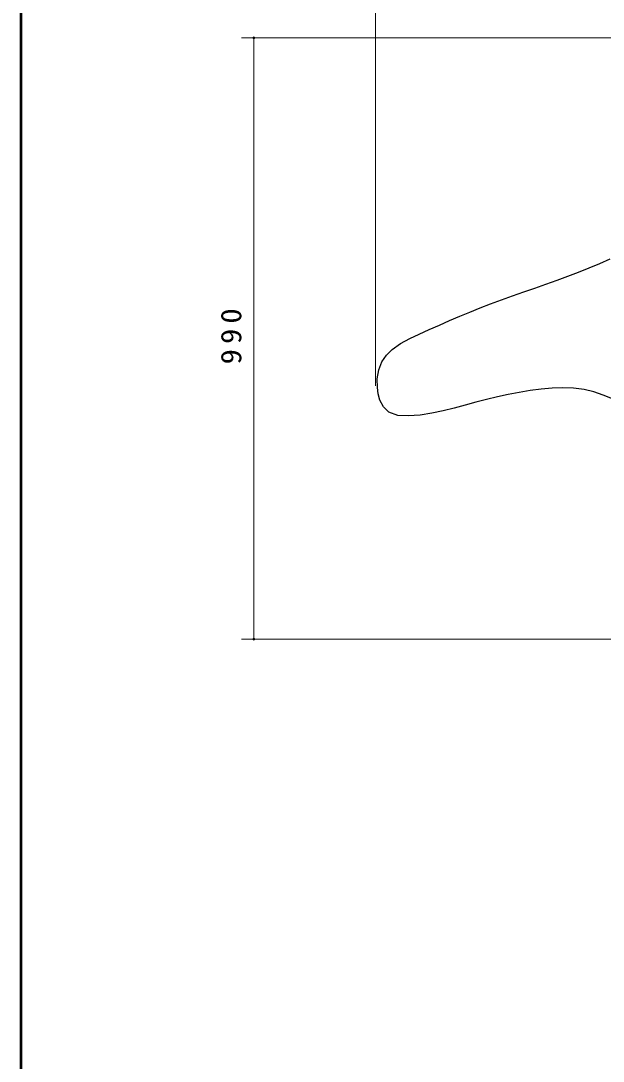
# Model space of a CAD drawing. Units: millimetres on the paper, scale 1:20. Extents: x -365 to 0, y -5 to 257.
# Drawn here: x -365 to -317.1, y 126.1 to 211.7 of the extents above; entities that cross this region are included whole.
import ezdxf

# ---------------------------------------------------------------- set-up
doc = ezdxf.new("R2010")
doc.units = ezdxf.units.MM
doc.layers.add('LY_1', color=7, linetype='Continuous', lineweight=13)
doc.styles.add('ＭＳ ゴシック', font='')
doc.styles.get('ＭＳ ゴシック').set_extended_font_data('MS Gothic')

# ---------------------------------------------------------------- blocks, each defined once
blk = doc.blocks.new('dimension_origin')
at = {"color": 0, "linetype": 'Continuous', "lineweight": -2}
blk.add_circle((0, 0), 1.25, dxfattribs=at)

msp = doc.modelspace()

# ---------------------------------------------------------------- linework, layer by layer
at = {"layer": 'LY_1', "lineweight": 50}
msp.add_line((-365, 257), (-365, 0), dxfattribs=at)
at = {"layer": 'LY_1'}
for p, q in [((-335.835, 181.655), (-335.835, 221.297)), ((-279.526, 210.297), (-346.835, 210.297)), ((-345.835, 160.797), (-345.835, 210.297)), ((-295.457, 160.797), (-346.835, 160.797))]:
    msp.add_line(p, q, dxfattribs=at)
at = {"layer": 'LY_1', "lineweight": 25}
for points in [[(-335.655, 181.512), (-335.675, 182.238), (-335.561, 182.961), (-335.297, 183.635), (-334.918, 184.181), (-334.442, 184.648), (-333.754, 185.139), (-333.009, 185.544), (-332.236, 185.905), (-331.402, 186.282), (-330.568, 186.654), (-329.735, 187.02), (-328.899, 187.378), (-328.061, 187.728), (-327.218, 188.068), (-326.37, 188.397), (-325.461, 188.735), (-324.546, 189.062), (-323.629, 189.383), (-322.712, 189.702), (-321.798, 190.02), (-320.89, 190.344), (-320.002, 190.669), (-319.122, 191.005), (-318.247, 191.353), (-317.377, 191.715), (-316.511, 192.094)], [(-316.329, 180.582), (-317.095, 180.895), (-317.873, 181.161), (-318.667, 181.354), (-319.529, 181.463), (-320.404, 181.487), (-321.283, 181.451), (-322.196, 181.371), (-323.104, 181.256), (-324.006, 181.11), (-324.903, 180.938), (-325.794, 180.743), (-326.68, 180.531), (-327.56, 180.306), (-328.434, 180.071), (-329.348, 179.823), (-330.266, 179.589), (-331.196, 179.391), (-332.15, 179.247), (-333.135, 179.178), (-333.986, 179.22), (-334.737, 179.495), (-335.163, 179.925), (-335.458, 180.478), (-335.606, 180.989), (-335.655, 181.512)]]:
    msp.add_lwpolyline(points, dxfattribs=at)

# ---------------------------------------------------------------- block references
at = {"layer": 'LY_1', "xscale": 0.0667, "yscale": 0.0667}
for p, rotation in [((-345.835, 210.297), 270), ((-345.835, 160.797), 90)]:
    msp.add_blockref('dimension_origin', p, dxfattribs=dict(at, rotation=rotation))

# ---------------------------------------------------------------- texts
at = {"layer": 'LY_1', "insert": (-346.835, 185.933), "char_height": 1.686, "attachment_point": 8, "rotation": 90, "style": 'ＭＳ ゴシック'}
msp.add_mtext('\\T1.33;\\W1.1;990', dxfattribs=at)

doc.saveas('drawing.dxf')
